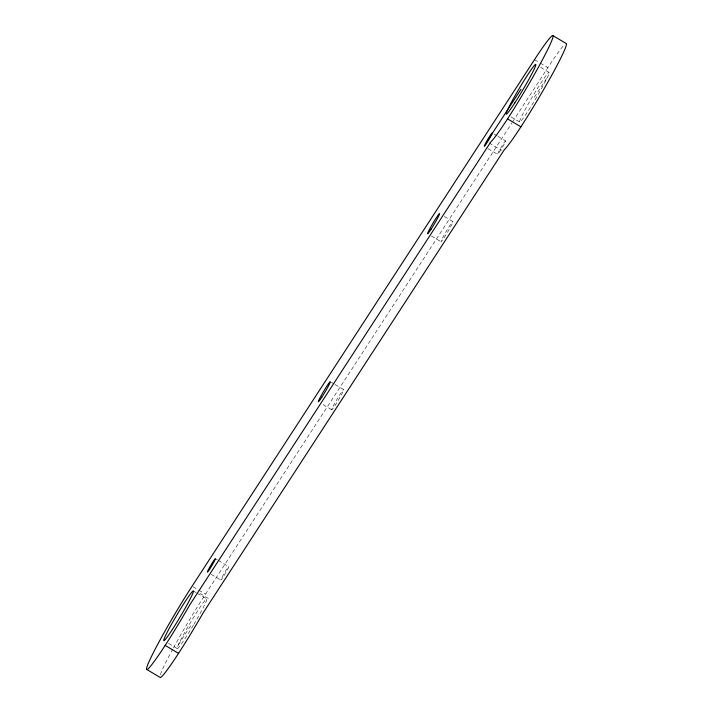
<?xml version="1.0" encoding="UTF-8"?>
<svg xmlns="http://www.w3.org/2000/svg" width="713" height="713" viewBox="0 0 713 713"><rect width="100%" height="100%" fill="white"/><g stroke="black" fill="none" stroke-linecap="round" stroke-linejoin="round"><path stroke-width="0.53" stroke-dasharray="3.56 2.67" d="M173.509 647.752A62.432 4.135 -59.3 0 1 205.487 594.143L512.059 122.698M512.665 121.763L547.878 67.619A62.432 4.135 -59.3 0 1 564.536 44.598M178.517 644.472L191.993 623.741M534.385 97.218L547.869 76.496M534.492 59.66L539.278 62.503M540.231 63.065L547.878 67.619M540.579 67.307L549.179 72.423A28.877 1.907 -59.3 0 1 528.146 110.907A28.877 1.907 -59.3 0 1 525.837 108.323A28.877 1.907 -59.3 0 1 549.179 72.423M510.989 116.896L519.599 122.012M494.127 134.106L496.997 135.809M497.959 136.379L505.606 140.933A7.807 0.517 -59.3 0 1 499.92 151.334A7.807 0.517 -59.3 0 1 499.296 150.63A7.807 0.517 -59.3 0 1 505.606 140.933M489.02 142.867L501.453 150.256M488.048 148.643L497.612 154.329M444.359 216.485L452.969 221.6A11.711 0.775 -59.3 0 1 444.44 237.197A11.711 0.775 -59.3 0 1 443.504 236.155A11.711 0.775 -59.3 0 1 452.969 221.6M431.41 236.012L440.973 241.698M331.26 382.248L334.13 383.95M335.083 384.521L343.693 389.637A11.711 0.775 -59.3 0 1 335.163 405.242A11.711 0.775 -59.3 0 1 334.228 404.191A11.711 0.775 -59.3 0 1 343.693 389.637M323.096 404.627L331.697 409.743M215.388 558.671L217.305 559.803M218.258 560.373L228.775 566.63A7.807 0.517 -59.3 0 1 223.098 577.031A7.807 0.517 -59.3 0 1 222.465 576.336A7.807 0.517 -59.3 0 1 228.775 566.63M211.217 574.348L220.78 580.034M193.054 586.746L197.84 589.589M198.793 590.159L205.487 594.143M199.97 593.483L210.487 599.74M193.401 590.988L196.271 592.69M197.225 593.261L206.788 598.947M168.598 643.42L177.207 648.536M160.363 674.685A62.432 4.135 -59.3 0 1 172.947 648.785M193.33 625.239A28.877 1.907 -59.3 0 1 178.446 644.632A28.877 1.907 -59.3 0 1 203.927 601.808A28.877 1.907 -59.3 0 1 193.883 624.312"/><path stroke-width="1.07" d="M488.218 139.668L521.007 89.259M552.985 35.65L566.372 43.609A62.432 4.135 -59.3 0 1 541.425 93.421A62.432 4.135 -59.3 0 1 504.243 149.837L203.062 612.984A62.432 4.135 -59.3 0 1 160.015 677.35L146.628 669.391M507.513 118.857L520.9 126.816M165.122 645.381L178.508 653.34M534.492 59.66L192.1 586.184A62.432 4.135 -59.3 0 0 146.53 668.509A62.432 4.135 -59.3 0 0 189.676 605.025L490.856 141.878A62.432 4.135 -59.3 0 0 542.762 59.188A62.432 4.135 -59.3 0 0 534.492 59.66M514.759 102.948A28.877 1.907 -59.3 0 0 535.793 64.464A28.877 1.907 -59.3 0 0 512.451 100.364A28.877 1.907 -59.3 0 0 514.759 102.948M486.533 143.366A7.807 0.517 -59.3 0 0 492.22 132.966A7.807 0.517 -59.3 0 0 485.91 142.671A7.807 0.517 -59.3 0 0 486.533 143.366M172.368 629.472A28.877 1.907 -59.3 0 0 193.401 590.988A28.877 1.907 -59.3 0 0 170.059 626.887A28.877 1.907 -59.3 0 0 172.368 629.472M209.711 569.072A7.807 0.517 -59.3 0 0 215.388 558.671A7.807 0.517 -59.3 0 0 209.078 568.368A7.807 0.517 -59.3 0 0 209.711 569.072M321.777 397.275A11.711 0.775 -59.3 0 0 330.306 381.678A11.711 0.775 -59.3 0 0 320.841 396.232A11.711 0.775 -59.3 0 0 321.777 397.275M431.053 229.238A11.711 0.775 -59.3 0 0 439.582 213.642A11.711 0.775 -59.3 0 0 430.117 228.187A11.711 0.775 -59.3 0 0 431.053 229.238"/></g></svg>
